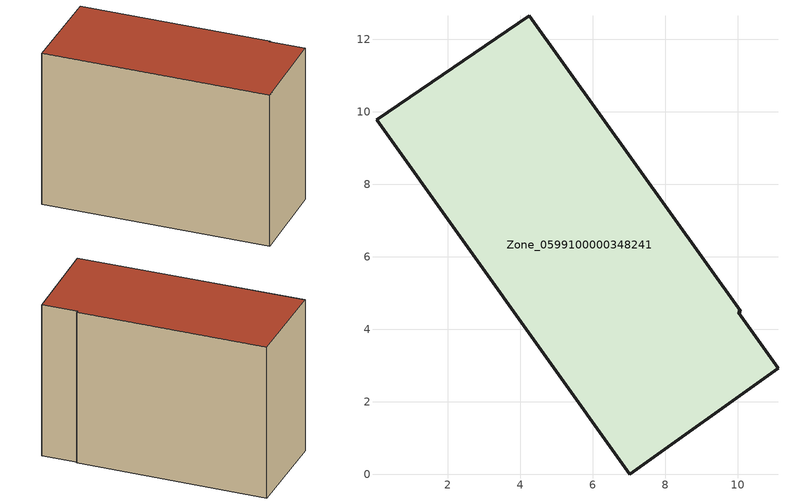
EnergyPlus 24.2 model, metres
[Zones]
Zone_0599100000348241
 floor ground (C_G): 10.02,4.47 11.11,2.93 7.03,0 0.04,9.78 4.26,12.66 10.08,4.5 z0
 wall outside (C_F): 4.26,12.66 0.04,9.78 7.03,0 11.11,2.93 10.02,4.47 10.08,4.5 4.26,12.66 z0:8.55
 roof outside (C_R): 10.08,4.5 4.26,12.66 0.04,9.78 7.03,0 11.11,2.93 10.02,4.47 z8.55
[BUILDING]
Pand.0599100000348241: North Axis=0; Terrain=City; Loads Convergence Tolerance Value=0.04; Temperature Convergence Tolerance Value=0.4; Solar Distribution=FullExterior; Maximum Number of Warmup Days=25; Minimum Number of Warmup Days=1
[Site:Location]
Rotterdam.The.Hague.AP_ZH_NLD Design_Conditions: Latitude=51.96; Longitude=4.45; Time Zone=1; Elevation=-4.5
[SITE:GROUNDTEMPERATURE:BUILDINGSURFACE]
18, 18, 18, 18, 18, 18, 18, 18, 18, 18, 18, 18
[MATERIAL] Thermal Absorptance=0.9; Solar Absorptance=0.7; Visible Absorptance=0.7
Name | Roughness | Thickness | Conductivity | Density | Specific Heat
G.TI.1992-2005 | MediumSmooth | 0.15 | 0.06 | 540 | 1210
F.TI.1992-2005 | Rough | 0.3 | 0.12 | 1920 | 840
R.TI.1992-2005 | MediumRough | 0.2 | 0.08 | 1500 | 1000
[CONSTRUCTION]
C_G: G.TI.1992-2005
C_F: F.TI.1992-2005
C_R: R.TI.1992-2005
[ZONE]
Zone_0599100000348241: Type=1; Multiplier=1; Ceiling Height=Autocalculate; Volume=Autocalculate; Floor Area=autocalculate; Part of Total Floor Area=Yes
[ZONEINFILTRATION:DESIGNFLOWRATE]
Infil_Zone_0599100000348241: Zone or ZoneList or Space or SpaceList=Zone_0599100000348241; Schedule=AlwaysOn; Design Flow Rate Calculation Method=Flow/Area; Flow Rate per Floor Area=0.0015; Constant Term Coefficient=1; Temperature Term Coefficient=0; Velocity Term Coefficient=0; Velocity Squared Term Coefficient=0
[HVACTEMPLATE:ZONE:IDEALLOADSAIRSYSTEM]
Zone_0599100000348241: Maximum Heating Supply Air Temperature=50; Minimum Cooling Supply Air Temperature=13; Maximum Heating Supply Air Humidity Ratio=0.0156; Minimum Cooling Supply Air Humidity Ratio=0.0077; Heating Limit=NoLimit; Cooling Limit=NoLimit; Dehumidification Control Type=ConstantSensibleHeatRatio; Cooling Sensible Heat Ratio=0.7; Dehumidification Setpoint=60; Humidification Control Type=None; Humidification Setpoint=30; Outdoor Air Method=None; Outdoor Air Flow Rate per Person=0.00944; Outdoor Air Flow Rate per Zone Floor Area=0; Outdoor Air Flow Rate per Zone=0; Demand Controlled Ventilation Type=None; Outdoor Air Economizer Type=NoEconomizer; Heat Recovery Type=None; Sensible Heat Recovery Effectiveness=0.7; Latent Heat Recovery Effectiveness=0.65
[ZONECONTROL:THERMOSTAT]
ThermostatControl_Zone_0599100000348241: Zone or ZoneList=Zone_0599100000348241; Control Type Schedule=DualSetpointControlType; Control 1=Thermostat_Zone_0599100000348241; Temperature Difference Between Cutout And Setpoint=0
[THERMOSTATSETPOINT:DUALSETPOINT]
Thermostat_Zone_0599100000348241: Heating Setpoint Temperature Schedule=HeatingSetpoint_Zone_0599100000348241; Cooling Setpoint Temperature Schedule=CoolingSetpoint_Zone_0599100000348241
[SCHEDULE:COMPACT]
HeatingSetpoint_Zone_0599100000348241: Through: 12/31, For: AllDays, Until: 24:00, 21
CoolingSetpoint_Zone_0599100000348241: Through: 12/31, For: AllDays, Until: 24:00, 24
DualSetpointControlType: Through: 12/31, For: AllDays, Until: 24:00, 4
AlwaysOn: Through: 12/31, For: AllDays, Until: 24:00, 1
